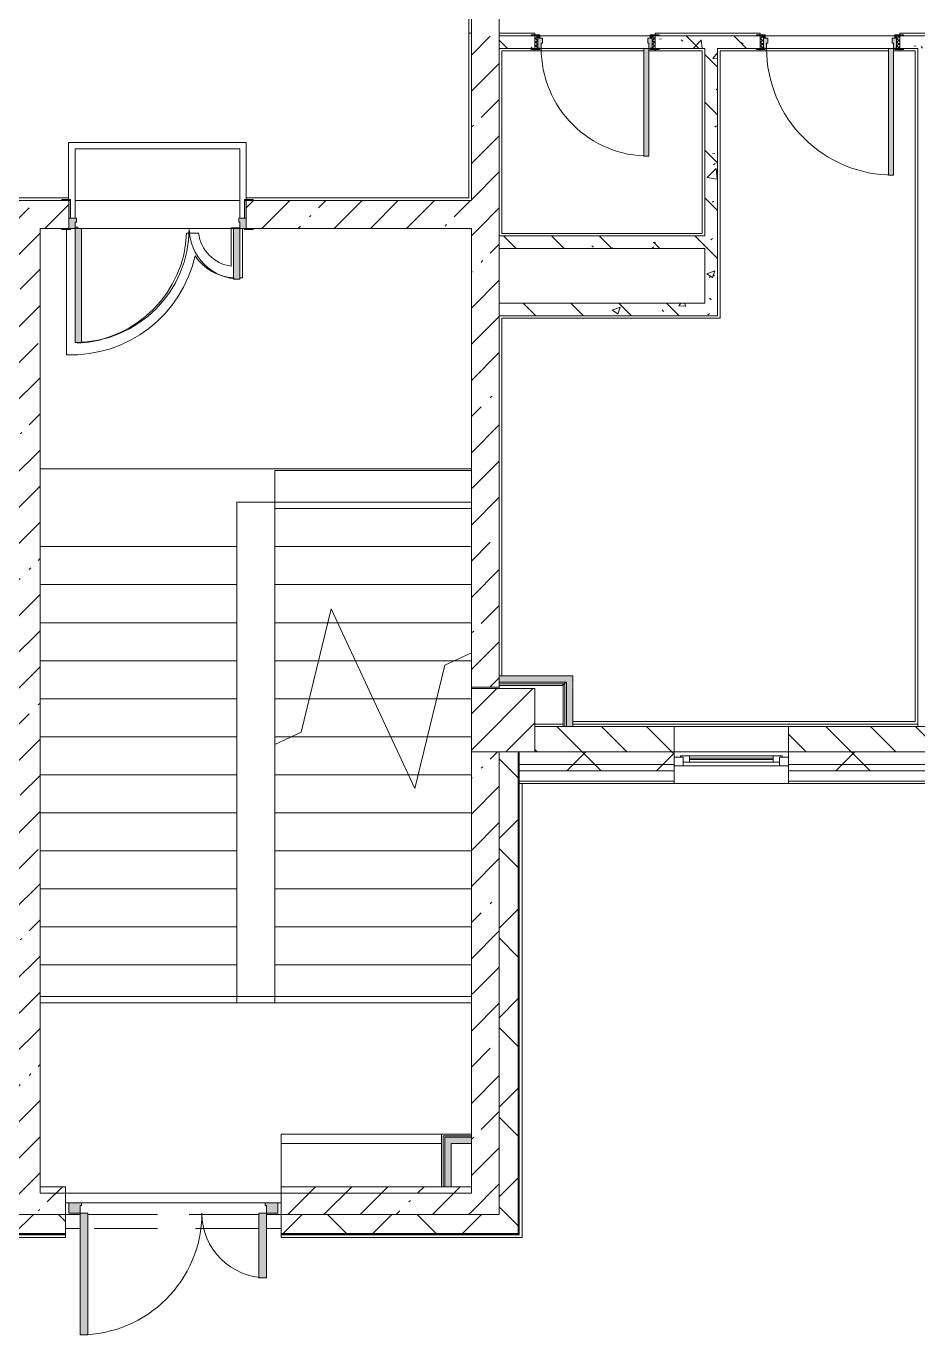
# Model space of a CAD drawing. Header units: millimetres. Extents: x 81610 to 276841, y -8553 to 29000.
# Drawn here: x 221801 to 228831, y -1048 to 9275 of the extents above; entities that cross this region are included whole.
import ezdxf

# ---------------------------------------------------------------- set-up
doc = ezdxf.new("R2010")
doc.units = ezdxf.units.MM
doc.linetypes.add('200_ШТРИХ__ш1_п0_6_', pattern=[800, 500, -300])
for name, color, linetype, lineweight in [('A-DETL-MBND-1', 7, '200_ШТРИХ__ш1_п0_6_', 9), ('A-GLAZ-3', 7, 'Continuous', 5), ('A-WALL', 7, 'Continuous', 9), ('A-WALL-5', 7, 'Continuous', 5), ('I-WALL-4', 7, 'Continuous', 5), ('S-COLS-3', 7, 'Continuous', 5), ('S-STRS-1', 7, 'Continuous', 5), ('S-STRS-MBND-1', 7, 'Continuous', 5)]:
    doc.layers.add(name, color=color, linetype=linetype, lineweight=lineweight)
for name, color, linetype, lineweight, true_color in [('A-DOOR-3', 7, 'Continuous', 5, 0xe2e2e2), ('A-DOOR-4', 7, 'Continuous', 5, 0xaaaaaa), ('A-DOOR-FRAM-2', 7, 'Continuous', 5, 0xe2e2e2), ('A-DOOR-FRAM-3', 7, 'Continuous', 5, 0xaaaaaa), ('A-FLOR-2', 7, 'Continuous', 5, 0xaaaaaa), ('I-WALL-3', 7, 'Continuous', 9, 0xe7e7e7), ('I-WALL-6', 7, 'Continuous', 5, 0x787878)]:
    doc.layers.add(name, color=color, linetype=linetype, lineweight=lineweight, true_color=true_color)
pattern_1 = [(45, (149830.96, 0), (-285.1231, 285.1231), []), (45, (150116.1, 0), (-285.1231, 285.1231), [504.031, -100.806, 16.764, -84.042])]
pattern_2 = [(45, (149830.96, 0), (-353.5534, 353.5534), []), (135, (149830.96, 0), (-353.5534, -353.5534), [])]
pattern_3 = [(135, (149830.96, 0), (-377.1708, -377.1708), [533.4, -88.9, 17.78, -88.9]), (135, (149830.96, 376.94), (-377.1708, -377.1708), []), (50, (149830.96, 0), (637.6445, -55.7866), [66.675, -733.425]), (355, (149830.96, 0), (-123.3494, 668.699), [53.34, -586.74]), (100.451, (149884.1, -4.65), (514.299, 612.908), [56.665, -623.315]), (46.184, (149830.96, 177.8), (948.7764, -147.15), [100.012, -1100.137]), (96.636, (149910, 165.5), (830.909, 865.997), [84.998, -934.973]), (351.184, (149831, 177.8), (830.918, 865.988), [80.01, -880.11]), (21, (149919.86, 133.35), (530.6506, -357.9283), [66.675, -733.425]), (326, (149919.86, 133.35), (216.308, 644.6585), [53.34, -586.74]), (71.451, (149964.1, 103.5), (746.9596, 286.7243), [56.665, -623.315]), (37.5, (149830.96, 0), (10.81053, 295.9426), [16.764, -562.864, 16.764, -578.866, -588.962]), (37.5, (149830.96, 0), (10.81053, 295.9426), [-1175.258, 16.764, -572.198]), (7.5, (149830.96, 0), (233.8692, 350.6318), [16.764, -322.834, 16.764, -549.529, -224.472]), (7.5, (149830.96, 0), (233.8692, 350.6318), [-905.891, 16.764, -207.708]), (327.5, (149632.7, 0), (474.5678, -20.0513), [16.764, -205.486, 16.764, -676.656, -920.115]), (327.5, (149632.7, 0), (474.5678, -20.0513), [-915.67, 16.764, -903.351]), (317.5, (149543.8, 0), (518.4522, 88.9934), [16.764, -272.161, 16.764, -443.738, -653.415]), (317.5, (149543.8, 0), (518.4522, 88.9934), [-749.427, 16.764, -636.651])]
pattern_4 = [(45, (149830.96, 0), (-530.33, 530.33), []), (135, (149830.96, 0), (-530.33, -530.33), [])]

# ---------------------------------------------------------------- blocks, each defined once
blk = doc.blocks.new('BSC_Колонна _Прямоугольная - 500х500-V24-1_11_3_птичка')
at = {"layer": 'S-COLS-3'}
h = blk.add_hatch(dxfattribs=at)
h.set_pattern_fill('FP_60', color=256, style=0, pattern_type=2)
h.set_pattern_definition([(45, (-75730, -3800), (-285.1231, 285.1231), []), (45, (-75444.88, -3800), (-285.1231, 285.1231), [504.031, -100.806, 16.764, -84.042])])
h.paths.add_polyline_path([(120, -250), (250, -250), (250, 250), (-250, 250), (-250, -250), (-30, -250)])
for p, q in [((250, 250), (-250, 250)), ((-250, 250), (-250, -250)), ((250, -250), (250, 250)), ((-250, -250), (250, -250))]:
    blk.add_line(p, q, dxfattribs=at)
blk = doc.blocks.new('110_Дверь_СКБ_1Ст_Внутренняя1 - Д-7_п__950x2100h_Туалет-32105350-1_11_3_птичка')
at = {"layer": 'A-DOOR-3'}
h = blk.add_hatch(color=256, dxfattribs=at)
h.paths.add_polyline_path([(437, -30), (462, -30), (462, 50), (437, 50), (437, 10), (427, 10), (427, -30)])
h.paths.add_polyline_path([(-438, -30), (-403, -30), (-403, 10), (-413, 10), (-413, 50), (-438, 50)])
at = {"layer": 'A-DOOR-4'}
h = blk.add_hatch(dxfattribs=at)
h.set_pattern_fill('FP_77', color=256, style=0, pattern_type=2)
h.set_pattern_definition([(135, (1826.41, 114.685), (-14.14214, -14.14214), []), (225, (1826.41, 114.685), (14.14214, -14.14214), [])])
h.paths.add_polyline_path([(487, -50), (487, 50), (462, 50), (463, -50)])
at = {"layer": 'A-DOOR-FRAM-2'}
for points in [[(-373, 50), (-373, 900), (-413, 900), (-413, 50), (-393, 50)], [(-438, 50), (-423, 50), (-423, 58), (-493, 58), (-493, 50), (-463, 50)], [(517, 50), (517, 58), (447, 58), (447, 50), (492, 50)], [(-493, -58), (-423, -58), (-423, -50), (-493, -50)], [(-438, -50), (-423, -50), (-423, -30), (-438, -30)], [(462, -50), (462, -30), (447, -30), (447, -50)], [(468, -58), (517, -58), (517, -50), (447, -50), (447, -58)]]:
    blk.add_hatch(color=256, dxfattribs=at).paths.add_polyline_path(points)
at = {"layer": 'A-DOOR-FRAM-3'}
h = blk.add_hatch(dxfattribs=at)
h.set_pattern_fill('FP_78', color=256, style=0, pattern_type=2)
h.set_pattern_definition([(45, (-296.384, 114.685), (-14.1421, 14.1421), []), (135, (-296.384, 114.685), (-14.1421, -14.1421), [])])
h.paths.add_polyline_path([(-438, -50), (-438, 50), (-463, 50), (-463, -50)])
at = {"layer": 'A-DOOR-4'}
for p, q in [((-413, 900), (-413, 50)), ((-373, 900), (-413, 900)), ((-373, 50), (-373, 900)), ((-413, 50), (-373, 50))]:
    blk.add_line(p, q, dxfattribs=at)
blk.add_arc((-413, 50), 850, 360, 90, dxfattribs=at)
at = {"layer": 'A-DOOR-FRAM-3'}
for p, q in [((-423, 58), (-493, 58)), ((-493, 58), (-493, 50)), ((-493, 50), (-423, 50)), ((-438, 50), (-463, 50)), ((-463, 50), (-463, -50)), ((-413, 50), (-438, 50)), ((-438, 50), (-438, -30)), ((-438, -50), (-438, 50)), ((-423, 50), (-438, 50)), ((-438, 50), (-438, 49)), ((-438, 49), (-423, 49)), ((-423, 50), (-423, 58)), ((-423, 49), (-423, 50)), ((-413, 10), (-413, 50)), ((-403, 10), (-413, 10)), ((-403, -30), (-403, 10)), ((437, 10), (427, 10)), ((427, 10), (427, -30)), ((437, 50), (437, 10)), ((462, 50), (437, 50)), ((517, 58), (447, 58)), ((447, 58), (447, 50)), ((462, 50), (447, 50)), ((447, 50), (447, 49)), ((447, 50), (517, 50)), ((447, 49), (462, 49)), ((462, -30), (462, 50)), ((487, 50), (462, 50)), ((462, 50), (462, -50)), ((462, 49), (462, 50)), ((487, -50), (487, 50)), ((517, 50), (517, 58)), ((-423, -50), (-493, -50)), ((-493, -50), (-493, -58)), ((-493, -58), (-423, -58)), ((-463, -50), (-438, -50)), ((-438, -30), (-403, -30)), ((-423, -30), (-438, -30)), ((-438, -30), (-438, -50)), ((-438, -50), (-423, -50)), ((-423, -50), (-423, -30)), ((-423, -58), (-423, -50)), ((427, -30), (462, -30)), ((462, -30), (447, -30)), ((447, -30), (447, -50)), ((447, -50), (462, -50)), ((517, -50), (447, -50)), ((447, -50), (447, -58)), ((447, -58), (517, -58)), ((462, -50), (462, -30)), ((462, -50), (487, -50)), ((517, -58), (517, -50))]:
    blk.add_line(p, q, dxfattribs=at)
blk = doc.blocks.new('110_Дверь_СКБ_1Ст_Внутренняя1 - Д-4 _п_ 1100x2100h_су мгн 2-33304581-1_11_3_птичка')
at = {"layer": 'A-DOOR-3'}
h = blk.add_hatch(color=256, dxfattribs=at)
h.paths.add_polyline_path([(537.5, 50), (512.5, 50), (512.5, 10), (502.5, 10), (502.5, -30), (537.5, -30), (537.5, 28.8)])
h.paths.add_polyline_path([(-487.5, 50), (-512.5, 50), (-512.5, -30), (-477.5, -30), (-477.5, 10), (-487.5, 10)])
at = {"layer": 'A-DOOR-4'}
h = blk.add_hatch(dxfattribs=at)
h.set_pattern_fill('FP_79', color=256, style=0, pattern_type=2)
h.set_pattern_definition([(135, (1751.41, 114.685), (-14.14214, -14.14214), []), (225, (1751.41, 114.685), (14.14214, -14.14214), [])])
h.paths.add_polyline_path([(537.5, 50), (537.5, -50), (562.5, -50), (562.5, 50)])
at = {"layer": 'A-DOOR-FRAM-2'}
for points in [[(-487.5, 1050), (-487.5, 50), (-447.5, 50), (-447.5, 1050)], [(-567.5, 58), (-567.5, 50), (-497.5, 50), (-497.5, 58), (-561.1, 58)], [(530.1, 58), (522.5, 58), (522.5, 50), (592.5, 50), (592.5, 58), (537.5, 58)], [(-497.5, -50), (-567.5, -50), (-567.5, -58), (-497.5, -58)], [(-497.5, -30), (-512.5, -30), (-512.5, -50), (-497.5, -50)], [(537.5, -30), (522.5, -30), (522.5, -50), (537.5, -50)], [(522.5, -50), (522.5, -58), (592.5, -58), (592.5, -50), (537.5, -50)]]:
    blk.add_hatch(color=256, dxfattribs=at).paths.add_polyline_path(points)
at = {"layer": 'A-DOOR-FRAM-3'}
h = blk.add_hatch(dxfattribs=at)
h.set_pattern_fill('FP_80', color=256, style=0, pattern_type=2)
h.set_pattern_definition([(45, (-371.384, 114.685), (-14.1421, 14.1421), []), (135, (-371.384, 114.685), (-14.1421, -14.1421), [])])
h.paths.add_polyline_path([(-512.5, 50), (-537.5, 50), (-537.5, -50), (-512.5, -50), (-512.5, -41.8)])
at = {"layer": 'A-DOOR-4'}
for p, q in [((-487.5, 1050), (-487.5, 50)), ((-447.5, 1050), (-487.5, 1050)), ((-447.5, 50), (-447.5, 1050)), ((-487.5, 50), (-447.5, 50))]:
    blk.add_line(p, q, dxfattribs=at)
blk.add_arc((-487.5, 50), 1000, 360, 90, dxfattribs=at)
at = {"layer": 'A-DOOR-FRAM-3'}
for p, q in [((-497.5, 58), (-567.5, 58)), ((-567.5, 58), (-567.5, 50)), ((-567.5, 50), (-497.5, 50)), ((-512.5, 50), (-537.5, 50)), ((-537.5, 50), (-537.5, -50)), ((-487.5, 50), (-512.5, 50)), ((-512.5, 50), (-512.5, -30)), ((-512.5, -50), (-512.5, 50)), ((-497.5, 50), (-512.5, 50)), ((-512.5, 50), (-512.5, 49)), ((-512.5, 49), (-497.5, 49)), ((-497.5, 50), (-497.5, 58)), ((-497.5, 49), (-497.5, 50)), ((-487.5, 10), (-487.5, 50)), ((-477.5, 10), (-487.5, 10)), ((-477.5, -30), (-477.5, 10)), ((512.5, 10), (502.5, 10)), ((502.5, 10), (502.5, -30)), ((512.5, 50), (512.5, 10)), ((537.5, 50), (512.5, 50)), ((592.5, 58), (522.5, 58)), ((522.5, 58), (522.5, 50)), ((537.5, 50), (522.5, 50)), ((522.5, 50), (522.5, 49)), ((522.5, 50), (592.5, 50)), ((522.5, 49), (537.5, 49)), ((537.5, -30), (537.5, 50)), ((562.5, 50), (537.5, 50)), ((537.5, 50), (537.5, -50)), ((537.5, 49), (537.5, 50)), ((562.5, -50), (562.5, 50)), ((592.5, 50), (592.5, 58)), ((-497.5, -50), (-567.5, -50)), ((-567.5, -50), (-567.5, -58)), ((-567.5, -58), (-497.5, -58)), ((-537.5, -50), (-512.5, -50)), ((-512.5, -30), (-477.5, -30)), ((-497.5, -30), (-512.5, -30)), ((-512.5, -30), (-512.5, -50)), ((-512.5, -50), (-497.5, -50)), ((-497.5, -50), (-497.5, -30)), ((-497.5, -58), (-497.5, -50)), ((502.5, -30), (537.5, -30)), ((537.5, -30), (522.5, -30)), ((522.5, -30), (522.5, -50)), ((522.5, -50), (537.5, -50)), ((592.5, -50), (522.5, -50)), ((522.5, -50), (522.5, -58)), ((522.5, -58), (592.5, -58)), ((537.5, -50), (537.5, -30)), ((537.5, -50), (562.5, -50)), ((592.5, -58), (592.5, -50))]:
    blk.add_line(p, q, dxfattribs=at)
blk = doc.blocks.new('110_Дверь_СКБ_2Ст - Д-1_л_Лестничная клетка EIS60 2-32142534-1_11_3_птичка')
at = {"layer": 'A-DOOR-3'}
for points in [[(662, 1010), (612, 1010), (612, 110), (662, 110), (662, 786)], [(-588, 510), (-638, 510), (-638, 110), (-588, 110), (-588, 499)], [(712, 30), (697, 30), (700, -110), (712, -110)]]:
    blk.add_hatch(color=256, dxfattribs=at).paths.add_polyline_path(points)
h = blk.add_hatch(color=256, dxfattribs=at)
h.paths.add_polyline_path([(662, 110), (662, 60), (652, 60), (652, 30), (712, 33), (712, 110)])
h.paths.add_polyline_path([(-638, 110), (-688, 110), (-687, 30), (-628, 36), (-628, 60), (-638, 60), (-638, 105)])
at = {"layer": 'A-DOOR-FRAM-2'}
for points in [[(-673, 118), (-743, 118), (-743, 110), (-673, 110)], [(730, 118), (697, 118), (697, 110), (767, 110), (767, 118)], [(-673, 30), (-688, 30), (-687, -110), (-673, -110), (-673, -21)], [(-687, -110), (-743, -110), (-743, -118), (-673, -118), (-674, -110)], [(767, -110), (697, -110), (699, -118), (767, -118)]]:
    blk.add_hatch(color=256, dxfattribs=at).paths.add_polyline_path(points)
at = {"layer": 'A-DOOR-4'}
for p, q in [((662, 1010), (612, 1010)), ((612, 1010), (612, 110)), ((662, 110), (662, 1010)), ((-638, 510), (-638, 110)), ((-588, 510), (-638, 510)), ((-588, 110), (-588, 510)), ((-638, 110), (-588, 110)), ((612, 110), (662, 110))]:
    blk.add_line(p, q, dxfattribs=at)
for centre, radius, start, end in [((662, 110), 900, 90, 180), ((-638, 110), 400, 360, 90)]:
    blk.add_arc(centre, radius, start, end, dxfattribs=at)
at = {"layer": 'A-DOOR-FRAM-3'}
for p, q in [((-673, 118), (-743, 118)), ((-743, 118), (-743, 110)), ((-743, 110), (-673, 110)), ((-638, 110), (-688, 110)), ((-688, 110), (-688, 30)), ((-673, 110), (-673, 118)), ((-638, 60), (-638, 110)), ((662, 110), (662, 60)), ((712, 110), (662, 110)), ((767, 118), (697, 118)), ((697, 118), (697, 110)), ((697, 110), (767, 110)), ((712, 30), (712, 110)), ((767, 110), (767, 118)), ((-688, 30), (-628, 30)), ((-673, 30), (-688, 30)), ((-688, 30), (-688, -110)), ((-673, -110), (-673, 30)), ((-628, 60), (-638, 60)), ((-628, 30), (-628, 60)), ((662, 60), (652, 60)), ((652, 60), (652, 30)), ((652, 30), (712, 30)), ((712, 30), (697, 30)), ((697, 30), (697, -110)), ((712, -110), (712, 30)), ((-673, -110), (-743, -110)), ((-743, -110), (-743, -118)), ((-743, -118), (-673, -118)), ((-688, -110), (-673, -110)), ((-673, -118), (-673, -110)), ((697, -110), (712, -110)), ((767, -110), (697, -110)), ((697, -110), (697, -118)), ((697, -118), (767, -118)), ((767, -118), (767, -110))]:
    blk.add_line(p, q, dxfattribs=at)
blk = doc.blocks.new('120_Окно_СКБ_1Ст - 120_Окно_СКБ_1Ст 900х2500_h_-19906774-1_11_3_птичка')
at = {"layer": 'A-GLAZ-3'}
for p, q in [((-450, -75), (-450, -5)), ((-450, -5), (-380, -5)), ((450, -5), (-450, -5)), ((-380, -75), (-450, -75)), ((-450, -75), (-400, -75)), ((-380, -75), (-400, -75)), ((-400, -75), (-400, -85)), ((-400, -85), (400, -85)), ((400, -85), (-400, -85)), ((-380, -5), (-380, -75)), ((380, -35), (-380, -35)), ((-380, -35), (-380, -75)), ((-330, -85), (-330, -35)), ((-330, -55), (330, -55)), ((330, -65), (-330, -65)), ((330, -85), (330, -35)), ((380, -75), (380, -5)), ((380, -5), (450, -5)), ((380, -75), (380, -35)), ((450, -75), (380, -75)), ((400, -75), (380, -75)), ((400, -75), (450, -75)), ((400, -85), (400, -75)), ((450, -5), (450, -75))]:
    blk.add_line(p, q, dxfattribs=at)
blk = doc.blocks.new('110_Дверь_СКБ_2Ст_Наружная - ДН-1_л__ Двухстворчатая 1350 х3200 _ЛК_ в свету с верхним остеклением 2-V136-1_11_3_птичка')
at = {"layer": 'A-DOOR-3'}
for points in [[(694.5, 869), (694.5, -91), (754.5, -91), (754.5, 869)], [(-715.5, 419), (-715.5, -91), (-655.5, -91), (-655.5, 419)]]:
    blk.add_hatch(color=256, dxfattribs=at).paths.add_polyline_path(points)
h = blk.add_hatch(color=256, dxfattribs=at)
h.paths.add_polyline_path([(-805.5, -91), (-805.5, -171), (-705.5, -171), (-705.5, -151), (-715.5, -151), (-715.5, -91), (-780.5, -91)])
h.paths.add_polyline_path([(774.2, -91), (754.5, -91), (754.5, -151), (744.5, -151), (744.5, -171), (844.5, -171), (844.5, -91)])
at = {"layer": 'A-DOOR-4'}
for p, q in [((754.5, 869), (694.5, 869)), ((694.5, 869), (694.5, -91)), ((754.5, -91), (754.5, 869)), ((-715.5, 419), (-715.5, -91)), ((-655.5, 419), (-715.5, 419)), ((-655.5, -91), (-655.5, 419)), ((-715.5, -91), (-655.5, -91)), ((694.5, -91), (754.5, -91))]:
    blk.add_line(p, q, dxfattribs=at)
for centre, radius, start, end in [((754.5, -91), 960, 90, 180), ((-715.5, -91), 510, 0, 90)]:
    blk.add_arc(centre, radius, start, end, dxfattribs=at)
at = {"layer": 'A-DOOR-FRAM-3'}
for p, q in [((-715.5, -91), (-805.5, -91)), ((-805.5, -91), (-805.5, -171)), ((-715.5, -151), (-715.5, -91)), ((754.5, -91), (754.5, -151)), ((844.5, -91), (754.5, -91)), ((844.5, -171), (844.5, -91)), ((-805.5, -171), (-705.5, -171)), ((-705.5, -151), (-715.5, -151)), ((-705.5, -171), (-705.5, -151)), ((754.5, -151), (744.5, -151)), ((744.5, -151), (744.5, -171)), ((744.5, -171), (844.5, -171))]:
    blk.add_line(p, q, dxfattribs=at)
blk = doc.blocks.new('Зашивка приборов отопления5 - Зашивка приборов отопления-33272456-1_11_3_птичка')
at = {"layer": 'A-WALL-5'}
for p, q in [((75245, 535), (73980, 535)), ((73980, 535), (73980, 460)), ((75245, 460), (73980, 460)), ((73980, 460), (73980, 120)), ((73980, 460), (75245, 460))]:
    blk.add_line(p, q, dxfattribs=at)

msp = doc.modelspace()

# ---------------------------------------------------------------- hatches: boundary and pattern name
at = {"layer": 'A-WALL-5'}
h = msp.add_hatch(dxfattribs=at)
h.set_pattern_fill('FP_76', color=256, style=0, pattern_type=2)
h.set_pattern_definition([(135, (149830.96, 0), (-176.7767, -176.7767), [])])
h.paths.add_polyline_path([(225924.2, 3550), (226911, 3550), (226911, 3750), (225811, 3750), (225811, 3550)])
h.paths.add_polyline_path([(228831.4, 3550), (229011.4, 3550), (229011.4, 3750), (227811, 3750), (227811, 3550), (228712.6, 3550)])
h.paths.add_polyline_path([(233931, 3550), (234031, 3550), (234031, 3750), (233931, 3750), (233931, 3554.3)])
h.paths.add_polyline_path([(229911.4, 3550), (230181, 3550), (230181, 3750), (229911.4, 3750), (229911.4, 3727.7)])
h.paths.add_polyline_path([(231831, 3550), (231831, 3750), (230681, 3750), (230681, 3550)])
h = msp.add_hatch(dxfattribs=at)
h.set_pattern_fill('FP_65', color=256, style=0, pattern_type=2)
h.set_pattern_definition(pattern_2)
h.paths.add_polyline_path([(225531, -250), (225681, -250), (225681, 3550), (225531, 3550), (225531, -210)])
h = msp.add_hatch(dxfattribs=at)
h.set_pattern_fill('FP_65', color=256, style=0, pattern_type=2)
h.set_pattern_definition(pattern_2)
h.paths.add_polyline_path([(234289.4, 3450), (234631, 3450), (234631, 3550), (233931, 3550), (233931, 3450), (234031, 3450)])
h.paths.add_polyline_path([(226853.6, 3450), (226911, 3455.7), (226911, 3550), (225689, 3546.3), (225689, 3450), (226449.1, 3450)])
h.paths.add_polyline_path([(227811, 3450), (229011.4, 3450), (229011.4, 3550), (227811, 3550), (227811, 3466.9)])
h.paths.add_polyline_path([(230571.5, 3450), (231831, 3450), (231831, 3550), (229911.4, 3550), (229911.4, 3450)])
h = msp.add_hatch(dxfattribs=at)
h.set_pattern_fill('FP_65', color=256, style=0, pattern_type=2)
h.set_pattern_definition(pattern_2)
h.paths.add_polyline_path([(233931, 3400), (234681, 3400), (234681, 3450), (233931, 3450), (233931, 3440)])
h.paths.add_polyline_path([(226853.6, 3400), (226911, 3400), (226911, 3450), (225689, 3450), (225689, 3400), (225924.2, 3400)])
h.paths.add_polyline_path([(228712.6, 3400), (229011.4, 3400), (229011.4, 3450), (227811, 3450), (227811, 3400)])
h.paths.add_polyline_path([(229911.4, 3400), (231831, 3400), (231831, 3450), (229911.4, 3450), (229911.4, 3440)])
h = msp.add_hatch(dxfattribs=at)
h.set_pattern_fill('FP_65', color=256, style=0, pattern_type=2)
h.set_pattern_definition(pattern_2)
h.paths.add_polyline_path([(225524.8, -250), (225531, -250), (225531, -100), (223811, -100), (223811, -250), (225523, -250)])
h.paths.add_polyline_path([(217558.9, -250), (220491, -250), (220491, -100), (216891, -100), (216891, -250)])
h.paths.add_polyline_path([(222067, -250), (222111, -250), (222111, -100), (221391, -101.8), (221391, -250), (221911, -250)])
h.paths.add_polyline_path([(211441, -250), (211441, -100), (210741, -100), (210741, -250), (211052.5, -250)])
h.paths.add_polyline_path([(213541, -250), (214091, -250), (214091, -100), (213541, -100), (213541, -121.3)])
h.paths.add_polyline_path([(209841, -250), (209841, -100), (209091, -100), (209091, -250)])
h.paths.add_polyline_path([(206991, -250), (206991, -100), (206241, -100), (206241, -250), (206405.2, -250)])
h.paths.add_polyline_path([(214991, -250), (215991, -250), (215991, -100), (214991, -100), (214991, -118)])
h.paths.add_polyline_path([(201702.5, -250), (203141, -250), (203141, -100), (201702.5, -100), (201702.5, -150.7)])
h.paths.add_polyline_path([(199602.5, -250), (199602.5, -100), (198891, -100), (198891, -250), (198969.4, -250)])
h.paths.add_polyline_path([(197991, -250), (197991, -100), (197241, -100), (197241, -250)])
h.paths.add_polyline_path([(194141, -250), (194141, -100), (192568.5, -100), (192568.5, -250), (193392.5, -250)])
h.paths.add_polyline_path([(190468.5, -250), (190468.5, -100), (189771, -100), (189771, -250)])
h.paths.add_polyline_path([(188871, -250), (188871, -100), (187821, -100), (187821, -250), (188745.1, -250)])
h.paths.add_polyline_path([(186921, -250), (186921, -100), (185801, -100), (185801, -250), (186886.2, -250)])
h.paths.add_polyline_path([(183701, -250), (183701, -100), (182841, -100), (182841, -250)])
h.paths.add_polyline_path([(180041, -250), (180041, -100), (179040.7, -100), (179040.7, -250), (179450.4, -250)])
h.paths.add_polyline_path([(178140.7, -250), (178140.7, -100), (177141, -100), (177141, -250)])
h.paths.add_polyline_path([(171441, -250), (172466, -250), (172466, -100), (171441, -100), (171441, -226)])
h.paths.add_polyline_path([(165441, -250), (165441, -100), (164691, -100), (164691, -250)])
h.paths.add_polyline_path([(176241, -250), (176241, -100), (175266, -100), (175266, -250), (175732.5, -250)])
h.paths.add_polyline_path([(166341, -250), (167091, -250), (167091, -100), (166341, -100), (166341, -238.7)])
h.paths.add_polyline_path([(169191, -250), (170541, -250), (170541, -100), (169191, -100), (169191, -231.6)])
h.paths.add_polyline_path([(150636.6, -250), (153561, -250), (153561, -100), (149571, -100), (149571, -250), (149941, -250)])
h.paths.add_polyline_path([(157491, -250), (158090.7, -250), (158090.7, -100), (156661, -100), (156661, -250), (157143, -250)])
h.paths.add_polyline_path([(161841, -250), (162591, -248), (162591, -100), (161841, -100), (161841, -249.9)])
h.paths.add_polyline_path([(159741, -250), (159741, -100), (158990.7, -100), (158990.7, -250), (159001.9, -250)])
at = {"layer": 'I-WALL-3'}
for points in [[(225531, 4100), (226110.3, 4100), (226105.3, 4150), (225531, 4145)], [(226110.3, 3750), (226105.3, 4100), (226060.3, 4095.2), (226060.3, 3750)], [(225311, 460), (225311, 510), (225101, 510), (225101, 460), (225212.2, 460)], [(225151, 120), (225151, 460), (225101, 460), (225101, 120)]]:
    msp.add_hatch(color=256, dxfattribs=at).paths.add_polyline_path(points)
at = {"layer": 'I-WALL-4'}
h = msp.add_hatch(dxfattribs=at)
h.set_pattern_fill('FP_45', color=256, style=0, pattern_type=2)
h.set_pattern_definition(pattern_1)
h.paths.add_polyline_path([(225531, 7900), (225531, 9330), (225311, 9330), (225311, 7900)])
h.paths.add_polyline_path([(225531, 10830), (225531, 10900), (225511, 10900), (225511, 10830)])
h = msp.add_hatch(dxfattribs=at)
h.set_pattern_fill('FP_45', color=256, style=0, pattern_type=2)
h.set_pattern_definition(pattern_1)
h.paths.add_polyline_path([(221911, -100), (221911, 7900), (221691, 7900), (221691, -100)])
h = msp.add_hatch(dxfattribs=at)
h.set_pattern_fill('FP_45', color=256, style=0, pattern_type=2)
h.set_pattern_definition(pattern_1)
h.paths.add_polyline_path([(221911, 7680), (222136, 7680), (222136, 7900), (221911, 7900), (221911, 7708.9)])
h.paths.add_polyline_path([(225311, 7680), (225531, 7680), (225531, 7900), (223536, 7900), (223536, 7680), (225291, 7680)])
h = msp.add_hatch(dxfattribs=at)
h.set_pattern_fill('FP_45', color=256, style=0, pattern_type=2)
h.set_pattern_definition(pattern_1)
h.paths.add_polyline_path([(225311, 4060), (225531, 4060), (225531, 7680), (225311, 7680), (225311, 4095.2)])
h = msp.add_hatch(dxfattribs=at)
h.set_pattern_fill('FP_181', color=256, style=0, pattern_type=2)
h.set_pattern_definition(pattern_4)
h.paths.add_polyline_path([(226047.8, 4087.5), (226060.3, 4087.5), (226060.3, 4100), (225531, 4095.2), (225531, 4087.5), (225924.2, 4087.5)])
h = msp.add_hatch(dxfattribs=at)
h.set_pattern_fill('FP_181', color=256, style=0, pattern_type=2)
h.set_pattern_definition(pattern_4)
h.paths.add_polyline_path([(226047.8, 4075), (226047.8, 4087.5), (225531, 4087.5), (225531, 4075), (226035.3, 4075)])
h = msp.add_hatch(dxfattribs=at)
h.set_pattern_fill('FP_45', color=256, style=0, pattern_type=2)
h.set_pattern_definition(pattern_1)
h.paths.add_polyline_path([(225531, -100), (225531, 3550), (225311, 3550), (225311, -100)])
h = msp.add_hatch(dxfattribs=at)
h.set_pattern_fill('FP_45', color=256, style=0, pattern_type=2)
h.set_pattern_definition(pattern_1)
h.paths.add_polyline_path([(225311, -100), (225311, 120), (223811, 120), (223811, -100), (224994.7, -100)])
h.paths.add_polyline_path([(222111, -100), (222111, 120), (221911, 120), (221911, -100)])
at = {"layer": 'I-WALL-6'}
h = msp.add_hatch(dxfattribs=at)
h.set_pattern_fill('FP_74', color=256, style=0, pattern_type=2)
h.set_pattern_definition(pattern_3)
h.paths.add_polyline_path([(228951.4, 9100), (228996, 9100), (228996, 9200), (228689, 9200), (228689, 9100), (228931.4, 9100)])
h.paths.add_polyline_path([(225781, 9100), (225811, 9100), (225811, 9200), (225531, 9200), (225531, 9100), (225551, 9100)])
h.paths.add_polyline_path([(230571.5, 9100), (231661, 9100), (231661, 9200), (230096, 9200), (230096, 9100), (230461, 9100)])
h.paths.add_polyline_path([(226761, 9100), (227589, 9100), (227589, 9200), (226761, 9200)])
h = msp.add_hatch(dxfattribs=at)
h.set_pattern_fill('FP_74', color=256, style=0, pattern_type=2)
h.set_pattern_definition(pattern_3)
h.paths.add_polyline_path([(227251.9, 7090.6), (227251.9, 9100), (227151.9, 9100), (227151.9, 7090.6)])
h = msp.add_hatch(dxfattribs=at)
h.set_pattern_fill('FP_74', color=256, style=0, pattern_type=2)
h.set_pattern_definition(pattern_3)
h.paths.add_polyline_path([(225827.4, 7520.6), (227151.9, 7520.6), (227151.9, 7620.6), (225531, 7620.6), (225531, 7520.6), (225551, 7520.6)])
h = msp.add_hatch(dxfattribs=at)
h.set_pattern_fill('FP_74', color=256, style=0, pattern_type=2)
h.set_pattern_definition(pattern_3)
h.paths.add_polyline_path([(225531, 6990.6), (227251.9, 6990.6), (227251.9, 7090.6), (225531, 7090.6)])

# ---------------------------------------------------------------- linework, layer by layer
at = {"layer": 'A-DETL-MBND-1'}
for p, q in [((222111, -100), (222226, -100)), ((222226, -100), (222111, -100)), ((222286, -100), (223636, -100)), ((223636, -100), (222286, -100)), ((223696, -100), (223811, -100)), ((223811, -100), (223696, -100)), ((222226, -210), (222111, -210)), ((223636, -210), (222286, -210)), ((223811, -210), (223696, -210))]:
    msp.add_line(p, q, dxfattribs=at)
at = {"layer": 'A-FLOR-2'}
for p, q in [((225291, 7920), (225291, 10880)), ((225291, 9220), (225311, 9220)), ((225531, 9220), (225811, 9220)), ((225811, 9220), (225811, 9208)), ((226761, 9208), (226761, 9220)), ((226761, 9220), (227589, 9220)), ((227589, 9220), (227589, 9208)), ((228689, 9208), (228689, 9220)), ((228689, 9220), (228996, 9220)), ((225811, 9092), (225811, 9080)), ((226761, 9080), (226761, 9092)), ((227589, 9092), (227589, 9080)), ((228689, 9080), (228689, 9092)), ((225551, 9080), (225551, 7640.6)), ((225551, 9080), (226671, 9080)), ((226711, 9080), (227131.9, 9080)), ((227131.9, 7640.6), (227131.9, 9080)), ((227271.9, 9080), (227271.9, 6970.6)), ((227271.9, 9080), (228599, 9080)), ((228639, 9080), (228811.4, 9080)), ((228811.4, 3790), (228811.4, 9080)), ((222135.9, 8357.4), (222135.9, 7908)), ((223535.9, 8357.4), (222135.9, 8357.4)), ((222185.9, 7760), (222185.9, 8307.4)), ((222185.9, 8307.4), (223485.9, 8307.4)), ((223485.9, 8307.4), (223485.9, 7760)), ((223535.9, 7908), (223535.9, 8357.4)), ((221476.9, 7920), (222135.9, 7920)), ((223536, 7908), (223536, 7920)), ((223536, 7920), (225291, 7920)), ((222118.6, 7672), (222118.6, 6682.9)), ((222208.6, 7688.2), (222186, 7688.2)), ((222208.6, 7680), (222208.6, 7688.2)), ((223159.8, 7642.2), (223066.3, 7642.2)), ((223486, 7685.2), (223416.2, 7685.2)), ((223416.2, 7685.2), (223416.2, 7381.5)), ((223506.2, 7290.8), (223506.2, 7680)), ((225551, 7640.6), (227131.9, 7640.6)), ((227271.9, 6970.6), (225551, 6970.6)), ((225551, 6970.6), (225551, 4150)), ((222208.6, 6773.6), (222208.6, 6780)), ((225311, 5783.8), (221911, 5783.8)), ((225311, 4060), (225311, 4050)), ((225531, 4060), (225531, 4050)), ((226110.3, 3790), (228811.4, 3790)), ((221911, 1620), (225311, 1620)), ((222136, -8), (222111, -8)), ((223686, -8), (222236, -8)), ((223811, -8), (223786, -8))]:
    msp.add_line(p, q, dxfattribs=at)
for centre, radius, start, end in [((222157.2, 7682.2), 910, 273.23752, 357.48069), ((223461.2, 7682.2), 304, 187.56084, 261.48743), ((222157.2, 7682.2), 1000, 267.78741, 347.3989), ((223461.2, 7682.2), 394, 213.62195, 266.31806), ((223461.2, 7682.2), 394, 273.6096, 276.55825)]:
    msp.add_arc(centre, radius, start, end, dxfattribs=at)
at = {"layer": 'A-WALL'}
for p, q in [((225531, 9200), (225531, 9100)), ((225531, 7620.6), (225531, 7520.6)), ((225531, 7090.6), (225531, 6990.6)), ((225531, 4150), (225531, 4075)), ((226060.3, 4100), (225531, 4100)), ((226047.8, 4087.5), (225531, 4087.5)), ((226047.8, 3750), (226047.8, 4087.5)), ((226060.3, 3750), (226060.3, 4100)), ((228831.4, 3750), (228931.4, 3750)), ((225531, -100), (225531, 3550)), ((225681, -250), (225681, 3550)), ((225684, -253), (225684, 3550)), ((225689, 3550), (225689, 3300)), ((226911, 3550), (225811, 3550)), ((229011.4, 3550), (227811, 3550)), ((225689, 3450), (226911, 3450)), ((227811, 3450), (229011.4, 3450)), ((225689, 3400), (226911, 3400)), ((225689, 3320), (226911, 3320)), ((227811, 3400), (229011.4, 3400)), ((227811, 3320), (229011.4, 3320)), ((225088.5, 522.5), (225311, 522.5)), ((225088.5, 120), (225088.5, 522.5)), ((225311, 460), (225311, 535)), ((225101, 510), (225311, 510)), ((225101, 120), (225101, 510)), ((225076, 120), (225151, 120)), ((222111, -100), (221911, -100)), ((225311, -100), (223811, -100)), ((221391, -250), (222111, -250)), ((221391, -253), (222111, -253)), ((223811, -250), (225681, -250)), ((223811, -253), (225684, -253))]:
    msp.add_line(p, q, dxfattribs=at)
at = {"layer": 'A-WALL-5'}
for p, q in [((228831.4, 3750), (225811, 3750)), ((226911, 3300), (226911, 3750)), ((227811, 3750), (227811, 3300)), ((225689, 3300), (234781, 3300)), ((225689, -258), (225689, 3300)), ((225711, 3300), (225711, -280)), ((221911, -100), (221691, -100)), ((222111, -280), (222111, -100)), ((223811, -100), (223811, -280)), ((225531, -100), (225311, -100)), ((222111, -280), (149541, -280)), ((214091, -258), (222111, -258)), ((223811, -258), (225689, -258)), ((225711, -280), (223811, -280))]:
    msp.add_line(p, q, dxfattribs=at)
at = {"layer": 'I-WALL-4'}
for p, q in [((225311, 7900), (225311, 10900)), ((225531, 9200), (225531, 9376.2)), ((225781, 9200), (225531, 9200)), ((225851, 9200), (226721, 9200)), ((227559, 9200), (226791, 9200)), ((227629, 9200), (228649, 9200)), ((228966, 9200), (228719, 9200)), ((225531, 7900), (225531, 9100)), ((225531, 9100), (225781, 9100)), ((226671, 9100), (225861, 9100)), ((226791, 9100), (227151.9, 9100)), ((227151.9, 9100), (227151.9, 7620.6)), ((227251.9, 9100), (227559, 9100)), ((227251.9, 6990.6), (227251.9, 9100)), ((228599, 9100), (227639, 9100)), ((228719, 9100), (228831.4, 9100)), ((228831.4, 9100), (228831.4, 3750)), ((222081, 7900), (221521, 7900)), ((222185.9, 7900), (223485.9, 7900)), ((225311, 7900), (223591, 7900)), ((225531, 7620.6), (225531, 7900)), ((221911, 120), (221911, 7680)), ((221911, 7680), (222081, 7680)), ((223416.2, 7680), (222236, 7680)), ((223591, 7680), (225311, 7680)), ((225311, 7680), (225311, 4060)), ((227151.9, 7620.6), (225531, 7620.6)), ((225531, 7090.6), (225531, 7520.6)), ((225531, 7520.6), (227151.9, 7520.6)), ((227151.9, 7520.6), (227151.9, 7090.6)), ((227151.9, 7090.6), (225531, 7090.6)), ((225531, 4150), (225531, 6990.6)), ((225531, 6990.6), (227251.9, 6990.6)), ((226110.3, 4150), (225531, 4150)), ((226110.3, 3750), (226110.3, 4150)), ((225311, 4060), (225531, 4060)), ((225531, 4060), (225531, 4075)), ((225531, 4075), (226035.3, 4075)), ((226035.3, 4075), (226035.3, 3750)), ((225811, 3770), (226035.3, 3770)), ((226035.3, 3750), (226110.3, 3750)), ((226110.3, 3770), (228831.4, 3770)), ((225311, 3550), (225311, 535)), ((227811, 3550), (226911, 3550)), ((225311, 535), (225076, 535)), ((225076, 535), (225076, 120)), ((225151, 460), (225311, 460)), ((225151, 120), (225151, 460)), ((225311, 460), (225311, 120)), ((222111, 120), (221911, 120)), ((222111, -100), (222111, 120)), ((225076, 120), (223811, 120)), ((223811, 120), (223811, -100)), ((225311, 120), (225151, 120)), ((225311, -100), (225531, -100))]:
    msp.add_line(p, q, dxfattribs=at)
at = {"layer": 'S-STRS-1'}
for p, q in [((225311, 5769.7), (223761, 5769.7)), ((223761, 5769.7), (223761, 5469.7)), ((225311, 5769.7), (223761, 5769.7)), ((223761, 5469.7), (223761, 5169.7)), ((225311, 5469.7), (223761, 5469.7)), ((225311, 5469.7), (223761, 5469.7)), ((223761, 5169.7), (223761, 4869.7)), ((225311, 5169.7), (223761, 5169.7)), ((225311, 5169.7), (223761, 5169.7)), ((223761, 4869.7), (223761, 4569.7)), ((225311, 4869.7), (223761, 4869.7)), ((225311, 4869.7), (223761, 4869.7)), ((223761, 4569.7), (223761, 4269.7)), ((224179.5, 4569.7), (223761, 4569.7)), ((224179.5, 4569.7), (223761, 4569.7)), ((225311, 4569.7), (224256.2, 4569.7)), ((225311, 4569.7), (224256.2, 4569.7)), ((223761, 4269.7), (223761, 3969.7)), ((224106.6, 4269.7), (223761, 4269.7)), ((224106.6, 4269.7), (223761, 4269.7)), ((225179.3, 4269.7), (224396.1, 4269.7)), ((225179.3, 4269.7), (224396.1, 4269.7)), ((223761, 3969.7), (223761, 3669.7)), ((224033.7, 3969.7), (223761, 3969.7)), ((224033.7, 3969.7), (223761, 3969.7)), ((225038.2, 3969.7), (224536, 3969.7)), ((225038.2, 3969.7), (224536, 3969.7)), ((223761, 3669.7), (223761, 3608.3)), ((223892.6, 3669.7), (223761, 3669.7)), ((223892.6, 3669.7), (223761, 3669.7)), ((224965.3, 3669.7), (224675.9, 3669.7)), ((224965.3, 3669.7), (224675.9, 3669.7)), ((224892.4, 3369.7), (224815.7, 3369.7)), ((224892.4, 3369.7), (224815.7, 3369.7))]:
    msp.add_line(p, q, dxfattribs=at)
at = {"layer": 'S-STRS-MBND-1'}
for p, q in [((221911, 7680), (221911, 5169.7)), ((225311, 7680), (221911, 7680)), ((225311, 5520), (225311, 7680)), ((223461, 5520), (225311, 5520)), ((223461, 5169.7), (223461, 5520)), ((221911, 5169.7), (223461, 5169.7)), ((221911, 1569.7), (221911, 5169.7)), ((221911, 5169.7), (223461, 5169.7)), ((223461, 1569.7), (223461, 5169.7)), ((221911, 4869.7), (223461, 4869.7)), ((221911, 4869.7), (223461, 4869.7)), ((223969.5, 3705.6), (224205.8, 4677.8)), ((224205.8, 4677.8), (224866.1, 3261.7)), ((221911, 4569.7), (223461, 4569.7)), ((221911, 4569.7), (223461, 4569.7)), ((224256.2, 4569.7), (224179.5, 4569.7)), ((224256.2, 4569.7), (224179.5, 4569.7)), ((221911, 4269.7), (223461, 4269.7)), ((221911, 4269.7), (223461, 4269.7)), ((224396.1, 4269.7), (224106.6, 4269.7)), ((224396.1, 4269.7), (224106.6, 4269.7)), ((224866.1, 3261.7), (225102.4, 4233.8)), ((225102.4, 4233.8), (225311, 4331.1)), ((225311, 4269.7), (225179.3, 4269.7)), ((225311, 4269.7), (225179.3, 4269.7)), ((225311, 4060), (225311, 4050)), ((221911, 3969.7), (223461, 3969.7)), ((221911, 3969.7), (223461, 3969.7)), ((224536, 3969.7), (224033.7, 3969.7)), ((224536, 3969.7), (224033.7, 3969.7)), ((225311, 3969.7), (225038.2, 3969.7)), ((225311, 3969.7), (225038.2, 3969.7)), ((221911, 3669.7), (223461, 3669.7)), ((221911, 3669.7), (223461, 3669.7)), ((223761, 3608.3), (223969.5, 3705.6)), ((224675.9, 3669.7), (223892.6, 3669.7)), ((224675.9, 3669.7), (223892.6, 3669.7)), ((225311, 3669.7), (224965.3, 3669.7)), ((225311, 3669.7), (224965.3, 3669.7)), ((223761, 3608.3), (223761, 1569.7)), ((225311, 3550), (225311, 1569.7)), ((221911, 3369.7), (223461, 3369.7)), ((221911, 3369.7), (223461, 3369.7)), ((224815.7, 3369.7), (223761, 3369.7)), ((224815.7, 3369.7), (223761, 3369.7)), ((225311, 3369.7), (224892.4, 3369.7)), ((225311, 3369.7), (224892.4, 3369.7)), ((221911, 3069.7), (223461, 3069.7)), ((221911, 3069.7), (223461, 3069.7)), ((225311, 3069.7), (223761, 3069.7)), ((225311, 3069.7), (223761, 3069.7)), ((221911, 2769.7), (223461, 2769.7)), ((221911, 2769.7), (223461, 2769.7)), ((225311, 2769.7), (223761, 2769.7)), ((225311, 2769.7), (223761, 2769.7)), ((221911, 2469.7), (223461, 2469.7)), ((221911, 2469.7), (223461, 2469.7)), ((225311, 2469.7), (223761, 2469.7)), ((225311, 2469.7), (223761, 2469.7)), ((221911, 2169.7), (223461, 2169.7)), ((221911, 2169.7), (223461, 2169.7)), ((225311, 2169.7), (223761, 2169.7)), ((225311, 2169.7), (223761, 2169.7)), ((221911, 1869.7), (223461, 1869.7)), ((221911, 1869.7), (223461, 1869.7)), ((225311, 1869.7), (223761, 1869.7)), ((225311, 1869.7), (223761, 1869.7)), ((221911, 1569.7), (221911, 69.7)), ((221911, 1569.7), (223461, 1569.7)), ((221911, 1569.7), (223461, 1569.7)), ((223761, 1569.7), (223461, 1569.7)), ((225311, 1569.7), (223761, 1569.7)), ((225311, 1569.7), (223761, 1569.7)), ((225311, 69.7), (225311, 1569.7)), ((221911, 69.7), (225311, 69.7))]:
    msp.add_line(p, q, dxfattribs=at)

# ---------------------------------------------------------------- block references
at = {"layer": 'A-DOOR-4', "rotation": 180}
for name, p in [('110_Дверь_СКБ_1Ст_Внутренняя1 - Д-7_п__950x2100h_Туалет-32105350-1_11_3_птичка', (226298.5, 9150)), ('110_Дверь_СКБ_1Ст_Внутренняя1 - Д-4 _п_ 1100x2100h_су мгн 2-33304581-1_11_3_птичка', (228151.5, 9150)), ('110_Дверь_СКБ_2Ст - Д-1_л_Лестничная клетка EIS60 2-32142534-1_11_3_птичка', (222848.5, 7790)), ('110_Дверь_СКБ_2Ст_Наружная - ДН-1_л__ Двухстворчатая 1350 х3200 _ЛК_ в свету с верхним остеклением 2-V136-1_11_3_птичка', (222980.5, -179))]:
    msp.add_blockref(name, p, dxfattribs=at)
at = {"layer": 'A-GLAZ-3', "rotation": 180}
msp.add_blockref('120_Окно_СКБ_1Ст - 120_Окно_СКБ_1Ст 900х2500_h_-19906774-1_11_3_птичка', (227361, 3435), dxfattribs=at)
at = {"layer": 'A-WALL-5'}
msp.add_blockref('Зашивка приборов отопления5 - Зашивка приборов отопления-33272456-1_11_3_птичка', (149831, 0), dxfattribs=at)
at = {"layer": 'S-COLS-3'}
msp.add_blockref('BSC_Колонна _Прямоугольная - 500х500-V24-1_11_3_птичка', (225561, 3800), dxfattribs=at)

doc.saveas('drawing.dxf')
